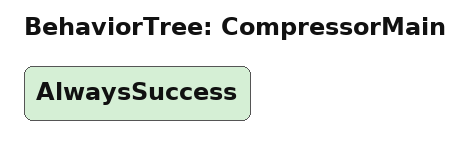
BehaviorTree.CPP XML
<root BTCPP_format="4">
  <BehaviorTree ID="CompressorMain">
    <!-- Stage 3: replace with RosActionNode routing (LOW / HIGH / SYNC) -->
    <AlwaysSuccess/>
  </BehaviorTree>
</root>
